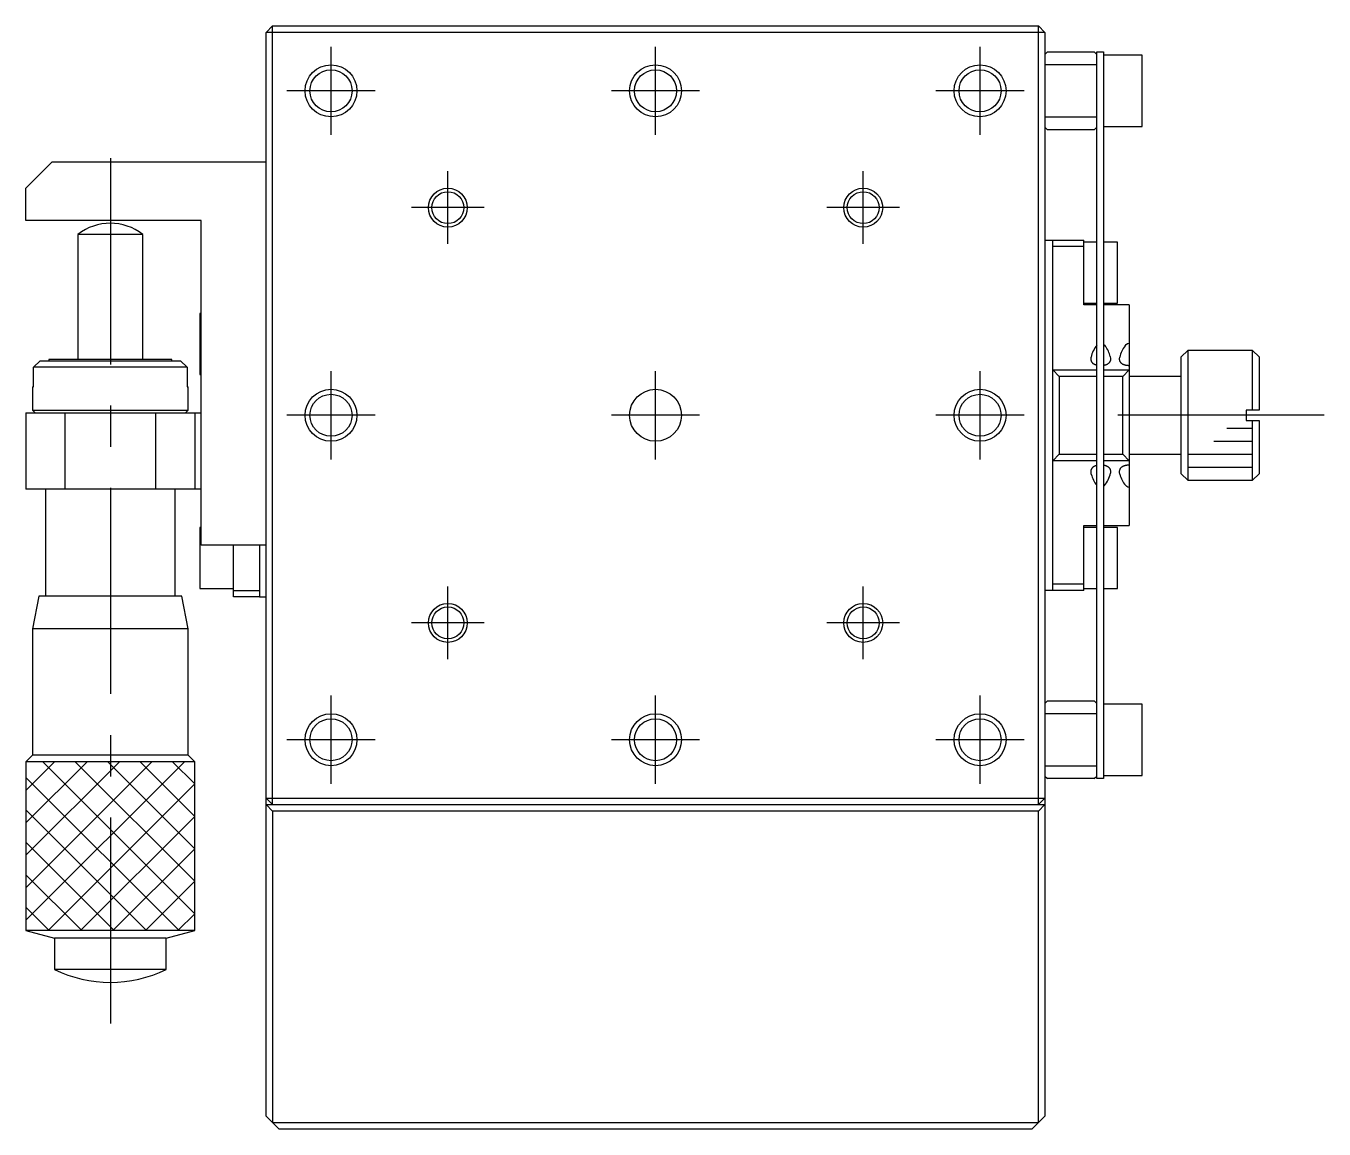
# Model space of a CAD drawing. Extents: x 0 to 346, y -8 to 238.
# Drawn here: x 70.5 to 170.5, y 81.4 to 166.4 of the extents above; entities that cross this region are included whole.
import ezdxf

# ---------------------------------------------------------------- set-up
doc = ezdxf.new("R2010")
doc.units = 0
doc.header["$LTSCALE"] = 0.5
doc.linetypes.add('CENTER', pattern=[50.8, 31.75, -6.35, 6.35, -6.35])
for name, color, linetype in [('MSM_CENTER', 1, 'CENTER'), ('MSM_CONTINUOUS', 7, 'CONTINUOUS'), ('MSM_NARROW', 5, 'CONTINUOUS')]:
    doc.layers.add(name, color=color, linetype=linetype)

msp = doc.modelspace()

# ---------------------------------------------------------------- linework, layer by layer
at = {"layer": 'MSM_CENTER'}
for p, q in [((94, 158.005071), (94, 164.805071)), ((119, 158.005071), (119, 164.805071)), ((144, 158.005071), (144, 164.805071)), ((97.4, 161.405071), (90.6, 161.405071)), ((122.4, 161.405071), (115.6, 161.405071)), ((147.4, 161.405071), (140.6, 161.405071)), ((77, 156.205063), (77, 87.705064)), ((103, 149.605071), (103, 155.205071)), ((135, 149.605071), (135, 155.205071)), ((105.8, 152.405071), (100.2, 152.405071)), ((137.8, 152.405071), (132.2, 152.405071)), ((94, 133.005071), (94, 139.805071)), ((119, 133.005071), (119, 139.805071)), ((144, 133.005071), (144, 139.805071)), ((97.4, 136.405071), (90.6, 136.405071)), ((122.4, 136.405071), (115.6, 136.405071)), ((147.4, 136.405071), (140.6, 136.405071)), ((170.5, 136.405071), (153.5, 136.405071)), ((103, 117.605071), (103, 123.205071)), ((135, 117.605071), (135, 123.205071)), ((105.8, 120.405071), (100.2, 120.405071)), ((137.8, 120.405071), (132.2, 120.405071)), ((94, 108.005071), (94, 114.805071)), ((119, 108.005071), (119, 114.805071)), ((144, 108.005071), (144, 114.805071)), ((97.4, 111.405071), (90.6, 111.405071)), ((122.4, 111.405071), (115.6, 111.405071)), ((147.4, 111.405071), (140.6, 111.405071))]:
    msp.add_line(p, q, dxfattribs=at)
at = {"layer": 'MSM_CONTINUOUS'}
for p, q in [((89, 165.905071), (89.5, 166.405071)), ((89.5, 106.405071), (89.5, 166.405071)), ((89.5, 166.405071), (148.5, 166.405071)), ((148.5, 106.405071), (148.5, 166.405071)), ((149, 165.905071), (148.5, 166.405071)), ((149, 165.905071), (89, 165.905071)), ((89, 82.405071), (89, 165.905071)), ((149, 165.905071), (149, 82.405071)), ((149, 164.205071), (149.2, 164.405071)), ((149.2, 164.405071), (152.8, 164.405071)), ((153, 164.205071), (152.8, 164.405071)), ((153, 108.405071), (153, 164.405071)), ((153, 164.405071), (153.5, 164.405071)), ((153.5, 164.405071), (153.5, 108.405071)), ((156.5, 164.155071), (153.5, 164.155071)), ((156.5, 158.655071), (156.5, 164.155071)), ((153, 163.405071), (149, 163.405071)), ((149, 159.405071), (153, 159.405071)), ((149.2, 158.405071), (149, 158.605071)), ((152.8, 158.405071), (149.2, 158.405071)), ((152.8, 158.405071), (153, 158.605071)), ((153.5, 158.655071), (156.5, 158.655071)), ((72.5, 155.905071), (70.5, 153.905071)), ((89, 155.905071), (72.5, 155.905071)), ((70.5, 151.405071), (70.5, 153.905071)), ((84, 151.405071), (70.5, 151.405071)), ((84, 126.405071), (84, 151.405071)), ((79.499996, 150.327562), (74.500004, 150.327562)), ((74.500004, 150.327562), (74.500004, 140.705071)), ((79.499996, 140.705071), (79.499996, 150.327562)), ((149, 149.905071), (152, 149.905071)), ((149.6, 122.905071), (149.6, 149.905071)), ((152, 149.405071), (149.6, 149.405071)), ((152, 144.905071), (152, 149.905071)), ((153, 149.755071), (152, 149.755071)), ((154.6, 149.755071), (153.5, 149.755071)), ((154.6, 145.055071), (154.6, 149.755071)), ((153.500001, 146.405071), (153.500001, 139.905071)), ((152, 145.055071), (153, 145.055071)), ((153.500001, 145.055071), (154.6, 145.055071)), ((83.9, 144.255071), (83.9, 139.555071)), ((84, 144.255071), (83.9, 144.255071)), ((153, 144.905071), (152, 144.905071)), ((155.5, 144.905071), (153.500001, 144.905071)), ((155.5, 144.905071), (155.5, 127.905071)), ((153.500059, 141.889365), (153.579169, 141.817979)), ((153.579169, 141.817979), (153.649205, 141.738145)), ((155.16943, 141.760842), (155.25828, 141.85436)), ((155.25828, 141.85436), (155.350822, 141.923901)), ((155.350822, 141.923901), (155.450687, 141.963391)), ((155.450687, 141.963391), (155.5, 141.968321)), ((160, 141.405071), (159.5, 140.905071)), ((160, 141.405071), (160, 131.405071)), ((165, 141.405071), (160, 141.405071)), ((165, 136.805071), (165, 141.405071)), ((165.5, 140.905071), (165, 141.405071)), ((71.08392, 140.105071), (71.591673, 140.605071)), ((82.91608, 140.105071), (71.08392, 140.105071)), ((71.08392, 138.605071), (71.08392, 140.105071)), ((71.591673, 140.605071), (82.408327, 140.605071)), ((81.75, 140.705071), (72.25, 140.705071)), ((72.25, 140.705071), (72.25, 140.605071)), ((81.75, 140.605071), (81.75, 140.705071)), ((82.408327, 140.605071), (82.91608, 140.105071)), ((82.91608, 140.105071), (82.91608, 138.605071)), ((152.55, 140.762677), (152.558584, 140.879733)), ((152.550721, 140.730903), (152.55, 140.762677)), ((152.553309, 140.695861), (152.550721, 140.730903)), ((152.557868, 140.661558), (152.553309, 140.695861)), ((152.564423, 140.628374), (152.557868, 140.661558)), ((152.573098, 140.59604), (152.564423, 140.628374)), ((152.582695, 140.567995), (152.573098, 140.59604)), ((152.594118, 140.540714), (152.582695, 140.567995)), ((152.607414, 140.514274), (152.594118, 140.540714)), ((152.622449, 140.489029), (152.607414, 140.514274)), ((152.639425, 140.464677), (152.622449, 140.489029)), ((152.65836, 140.441297), (152.639425, 140.464677)), ((152.67782, 140.42041), (152.65836, 140.441297)), ((152.699042, 140.400424), (152.67782, 140.42041)), ((152.722004, 140.381403), (152.699042, 140.400424)), ((152.740092, 140.367987), (152.722004, 140.381403)), ((152.759143, 140.355113), (152.740092, 140.367987)), ((152.779129, 140.342804), (152.759143, 140.355113)), ((152.80002, 140.33108), (152.779129, 140.342804)), ((152.815357, 140.323136), (152.80002, 140.33108)), ((152.83114, 140.31549), (152.815357, 140.323136)), ((152.851661, 140.306278), (152.83114, 140.31549)), ((152.872862, 140.297547), (152.851661, 140.306278)), ((152.894707, 140.289307), (152.872862, 140.297547)), ((152.916824, 140.281679), (152.894707, 140.289307)), ((152.93953, 140.274529), (152.916824, 140.281679)), ((152.962779, 140.267866), (152.93953, 140.274529)), ((152.981239, 140.263017), (152.962779, 140.267866)), ((153, 140.258465), (152.981239, 140.263017)), ((153.518779, 140.242672), (153.5, 140.239844)), ((153.537371, 140.245763), (153.518779, 140.242672)), ((153.555701, 140.249104), (153.537371, 140.245763)), ((153.573817, 140.252706), (153.555701, 140.249104)), ((153.595247, 140.257369), (153.573817, 140.252706)), ((153.616325, 140.262405), (153.595247, 140.257369)), ((153.64231, 140.269271), (153.616325, 140.262405)), ((153.667671, 140.276725), (153.64231, 140.269271)), ((153.692346, 140.284758), (153.667671, 140.276725)), ((153.715886, 140.293212), (153.692346, 140.284758)), ((153.738717, 140.302222), (153.715886, 140.293212)), ((153.760794, 140.311775), (153.738717, 140.302222)), ((153.77743, 140.319579), (153.760794, 140.311775)), ((153.79359, 140.327706), (153.77743, 140.319579)), ((153.809724, 140.336411), (153.79359, 140.327706)), ((153.825334, 140.345452), (153.809724, 140.336411)), ((153.844263, 140.357325), (153.825334, 140.345452)), ((153.862339, 140.369718), (153.844263, 140.357325)), ((153.879542, 140.382609), (153.862339, 140.369718)), ((153.895651, 140.395807), (153.879542, 140.382609)), ((153.910913, 140.409475), (153.895651, 140.395807)), ((153.925318, 140.423592), (153.910913, 140.409475)), ((153.935959, 140.434907), (153.925318, 140.423592)), ((153.946085, 140.446484), (153.935959, 140.434907)), ((153.963094, 140.468058), (153.946085, 140.446484)), ((153.978454, 140.49043), (153.963094, 140.468058)), ((153.992865, 140.514786), (153.978454, 140.49043)), ((154.005526, 140.539937), (153.992865, 140.514786)), ((154.018106, 140.57012), (154.005526, 140.539937)), ((154.028465, 140.601249), (154.018106, 140.57012)), ((154.037343, 140.636273), (154.028465, 140.601249)), ((154.034243, 140.924084), (154.049871, 140.776357)), ((154.041443, 140.65747), (154.037343, 140.636273)), ((154.044714, 140.67899), (154.041443, 140.65747)), ((154.048041, 140.710855), (154.044714, 140.67899)), ((154.049736, 140.743333), (154.048041, 140.710855)), ((154.05, 140.762705), (154.049736, 140.743333)), ((154.049871, 140.776357), (154.05, 140.762705)), ((154.75, 140.76271), (154.75981, 140.888248)), ((154.750053, 140.753943), (154.75, 140.76271)), ((154.751213, 140.721662), (154.750053, 140.753943)), ((154.753927, 140.69011), (154.751213, 140.721662)), ((154.758267, 140.659169), (154.753927, 140.69011)), ((154.764234, 140.629189), (154.758267, 140.659169)), ((154.771933, 140.599903), (154.764234, 140.629189)), ((154.781322, 140.57166), (154.771933, 140.599903)), ((154.792535, 140.544193), (154.781322, 140.57166)), ((154.805552, 140.517709), (154.792535, 140.544193)), ((154.819441, 140.493761), (154.805552, 140.517709)), ((154.835041, 140.470612), (154.819441, 140.493761)), ((154.8531, 140.447455), (154.835041, 140.470612)), ((154.873073, 140.425252), (154.8531, 140.447455)), ((154.893751, 140.405166), (154.873073, 140.425252)), ((154.916165, 140.386013), (154.893751, 140.405166)), ((154.939848, 140.368158), (154.916165, 140.386013)), ((154.965183, 140.351267), (154.939848, 140.368158)), ((154.986882, 140.338325), (154.965183, 140.351267)), ((155.009637, 140.326039), (154.986882, 140.338325)), ((155.033402, 140.314435), (155.009637, 140.326039)), ((155.053774, 140.305373), (155.033402, 140.314435)), ((155.074803, 140.296784), (155.053774, 140.305373)), ((155.095486, 140.289027), (155.074803, 140.296784)), ((155.116733, 140.281709), (155.095486, 140.289027)), ((155.138507, 140.274836), (155.116733, 140.281709)), ((155.160009, 140.268627), (155.138507, 140.274836)), ((155.181969, 140.262834), (155.160009, 140.268627)), ((155.204346, 140.257462), (155.181969, 140.262834)), ((155.22739, 140.252457), (155.204346, 140.257462)), ((155.25082, 140.247882), (155.22739, 140.252457)), ((155.274591, 140.243741), (155.25082, 140.247882)), ((155.299316, 140.239942), (155.274591, 140.243741)), ((155.324348, 140.236598), (155.299316, 140.239942)), ((155.349634, 140.233713), (155.324348, 140.236598)), ((155.374231, 140.231363), (155.349634, 140.233713)), ((155.399013, 140.229438), (155.374231, 140.231363)), ((155.423928, 140.227937), (155.399013, 140.229438)), ((155.449221, 140.226853), (155.423928, 140.227937)), ((155.474597, 140.226202), (155.449221, 140.226853)), ((155.5, 140.225985), (155.474597, 140.226202)), ((159.5, 131.905071), (159.5, 140.905071)), ((165.5, 140.905071), (165.5, 136.805071)), ((83.9, 139.555071), (84, 139.555071)), ((149.6, 139.905071), (150.1, 139.405071)), ((149.6, 139.905071), (153, 139.905071)), ((153, 139.405071), (150.1, 139.405071)), ((150.1, 139.405071), (150.1, 133.405071)), ((153.5, 139.905071), (155.5, 139.905071)), ((155, 139.405071), (153.5, 139.405071)), ((155, 139.405071), (155.5, 139.905071)), ((155, 133.405071), (155, 139.405071)), ((159.5, 139.405071), (155.5, 139.405071)), ((71, 138.605071), (71.08392, 138.605071)), ((71, 138.605071), (71, 136.805071)), ((82.91608, 138.605071), (83, 138.605071)), ((83, 136.805071), (83, 138.605071)), ((70.5, 136.605071), (84, 136.605071)), ((70.5, 136.605071), (70.5, 130.705071)), ((71, 136.805071), (83, 136.805071)), ((71, 136.805071), (71.2, 136.605071)), ((73.5, 136.605071), (73.5, 130.705071)), ((80.5, 130.705071), (80.5, 136.605071)), ((82.8, 136.605071), (83, 136.805071)), ((83.5, 136.605071), (83.5, 130.705071)), ((165.5, 136.805071), (164.5, 136.805071)), ((164.5, 136.805071), (164.5, 136.005071)), ((164.5, 136.005071), (165.5, 136.005071)), ((165, 131.405071), (165, 136.005071)), ((165.5, 136.005071), (165.5, 131.905071)), ((150.1, 133.405071), (149.6, 132.905071)), ((150.1, 133.405071), (153, 133.405071)), ((153.5, 133.405071), (155, 133.405071)), ((155.5, 132.905071), (155, 133.405071)), ((155.5, 133.405071), (159.5, 133.405071)), ((153, 132.905071), (149.6, 132.905071)), ((152.55, 132.04748), (152.550003, 132.04953)), ((152.551194, 132.005191), (152.55, 132.04748)), ((152.550003, 132.04953), (152.551346, 132.090595)), ((152.569346, 131.867345), (152.551194, 132.005191)), ((152.551346, 132.090595), (152.555235, 132.130752)), ((152.555235, 132.130752), (152.561812, 132.169861)), ((152.561812, 132.169861), (152.568791, 132.199151)), ((152.568791, 132.199151), (152.577521, 132.227757)), ((152.577521, 132.227757), (152.588057, 132.255602)), ((152.588057, 132.255602), (152.600454, 132.282611)), ((152.600454, 132.282611), (152.615504, 132.309952)), ((152.615504, 132.309952), (152.632734, 132.336306)), ((152.632734, 132.336306), (152.652173, 132.361577)), ((152.652173, 132.361577), (152.668687, 132.380269)), ((152.668687, 132.380269), (152.686571, 132.398283)), ((152.686571, 132.398283), (152.70581, 132.415577)), ((152.70581, 132.415577), (152.726389, 132.432108)), ((152.726389, 132.432108), (152.747778, 132.447491)), ((152.747778, 132.447491), (152.770465, 132.462136)), ((152.770465, 132.462136), (152.794403, 132.476011)), ((152.794403, 132.476011), (152.819541, 132.489082)), ((152.819541, 132.489082), (152.846931, 132.501804)), ((152.846931, 132.501804), (152.875598, 132.513659)), ((152.875598, 132.513659), (152.905445, 132.524619)), ((152.905445, 132.524619), (152.936374, 132.534658)), ((152.936374, 132.534658), (152.96772, 132.54361)), ((152.96772, 132.54361), (153, 132.551676)), ((155.5, 132.905071), (153.5, 132.905071)), ((153.5, 132.570298), (153.528027, 132.565967)), ((153.500001, 132.905071), (153.500001, 126.405071)), ((153.528027, 132.565967), (153.555646, 132.561045)), ((153.555646, 132.561045), (153.582783, 132.555537)), ((153.582783, 132.555537), (153.609364, 132.54945)), ((153.609364, 132.54945), (153.636158, 132.542563)), ((153.636158, 132.542563), (153.662319, 132.535052)), ((153.662319, 132.535052), (153.687781, 132.526929)), ((153.687781, 132.526929), (153.712478, 132.518204)), ((153.712478, 132.518204), (153.735677, 132.509167)), ((153.735677, 132.509167), (153.758134, 132.499561)), ((153.758134, 132.499561), (153.779805, 132.489401)), ((153.779805, 132.489401), (153.800649, 132.478702)), ((153.800649, 132.478702), (153.827814, 132.46319)), ((153.827814, 132.46319), (153.853405, 132.446683)), ((153.853405, 132.446683), (153.87736, 132.429233)), ((153.87736, 132.429233), (153.900589, 132.410024)), ((153.900589, 132.410024), (153.922064, 132.38979)), ((153.922064, 132.38979), (153.941779, 132.368598)), ((153.941779, 132.368598), (153.959731, 132.346513)), ((153.959731, 132.346513), (153.975916, 132.323601)), ((153.975916, 132.323601), (153.99033, 132.299927)), ((153.99033, 132.299927), (154.00377, 132.273948)), ((154.00377, 132.273948), (154.015376, 132.247126)), ((154.015376, 132.247126), (154.025196, 132.219537)), ((154.025196, 132.219537), (154.033279, 132.191254)), ((154.033279, 132.191254), (154.041663, 132.151374)), ((154.041663, 132.151374), (154.047083, 132.110313)), ((154.05, 132.04739), (154.042275, 131.936704)), ((154.047083, 132.110313), (154.049696, 132.068233)), ((154.049696, 132.068233), (154.05, 132.04739)), ((154.75, 132.047469), (154.751044, 132.085302)), ((154.751569, 131.998851), (154.75, 132.047469)), ((154.751044, 132.085302), (154.754591, 132.125358)), ((154.754591, 132.125358), (154.760781, 132.164465)), ((154.760781, 132.164465), (154.769745, 132.202471)), ((154.769745, 132.202471), (154.781617, 132.239227)), ((154.781617, 132.239227), (154.796527, 132.274582)), ((154.796527, 132.274582), (154.811141, 132.302511)), ((154.811141, 132.302511), (154.827969, 132.329447)), ((154.827969, 132.329447), (154.847045, 132.355292)), ((154.847045, 132.355292), (154.86331, 132.37442)), ((154.86331, 132.37442), (154.880974, 132.392864)), ((154.880974, 132.392864), (154.900023, 132.41058)), ((154.900023, 132.41058), (154.920445, 132.427522)), ((154.920445, 132.427522), (154.941712, 132.443293)), ((154.941712, 132.443293), (154.964311, 132.458317)), ((154.964311, 132.458317), (154.988195, 132.472556)), ((154.988195, 132.472556), (155.013316, 132.485977)), ((155.013316, 132.485977), (155.040743, 132.499055)), ((155.040743, 132.499055), (155.06949, 132.511247)), ((155.06949, 132.511247), (155.099458, 132.522526)), ((155.099458, 132.522526), (155.130548, 132.532863)), ((155.130548, 132.532863), (155.157063, 132.540694)), ((155.157063, 132.540694), (155.184303, 132.54789)), ((155.184303, 132.54789), (155.212192, 132.55444)), ((155.212192, 132.55444), (155.24065, 132.560336)), ((155.24065, 132.560336), (155.270671, 132.56575)), ((155.270671, 132.56575), (155.301245, 132.570472)), ((155.301245, 132.570472), (155.33227, 132.574498)), ((155.33227, 132.574498), (155.363642, 132.577821)), ((155.363642, 132.577821), (155.397397, 132.58059)), ((155.397397, 132.58059), (155.431464, 132.58257)), ((155.431464, 132.58257), (155.465709, 132.583759)), ((155.465709, 132.583759), (155.5, 132.584156)), ((154.771476, 131.856942), (154.751569, 131.998851)), ((155.297867, 130.922379), (155.20619, 131.007248)), ((159.5, 131.905071), (160, 131.405071)), ((160, 131.405071), (165, 131.405071)), ((165, 131.405071), (165.5, 131.905071)), ((84, 130.705071), (70.5, 130.705071)), ((72, 130.705071), (72, 122.455071)), ((82, 122.455071), (82, 130.705071)), ((153.51069, 130.928957), (153.500095, 130.920803)), ((153.586138, 130.999366), (153.51069, 130.928957)), ((155.386628, 130.867642), (155.297867, 130.922379)), ((155.5, 130.84182), (155.386628, 130.867642)), ((83.9, 127.755071), (83.9, 123.055071)), ((84, 127.755071), (83.9, 127.755071)), ((152, 127.905071), (153, 127.905071)), ((152, 122.905071), (152, 127.905071)), ((153, 127.755071), (152, 127.755071)), ((153.500001, 127.905071), (155.5, 127.905071)), ((154.6, 127.755071), (153.500001, 127.755071)), ((154.6, 123.055071), (154.6, 127.755071)), ((89, 126.405071), (84, 126.405071)), ((86.5, 122.405071), (86.5, 126.405071)), ((88.5, 126.405071), (88.5, 122.405069)), ((83.9, 123.055071), (86.5, 123.055071)), ((149.6, 123.405071), (152, 123.405071)), ((152, 123.055071), (153, 123.055071)), ((153.5, 123.055071), (154.6, 123.055071)), ((71.500003, 122.455071), (71.000004, 119.955072)), ((82.499997, 122.455071), (71.500003, 122.455071)), ((82.999996, 119.955072), (82.499997, 122.455071)), ((86.5, 122.905071), (88.5, 122.905071)), ((88.5, 122.405069), (86.5, 122.405071)), ((88.5, 122.405069), (89, 122.405069)), ((152, 122.905071), (149, 122.905071)), ((82.999996, 119.955072), (71.000004, 119.955072)), ((71.000004, 119.955072), (71.000004, 110.205067)), ((82.999996, 110.205067), (82.999996, 119.955072)), ((149.2, 114.405071), (149, 114.205071)), ((149.2, 114.405071), (152.8, 114.405071)), ((153, 114.205071), (152.8, 114.405071)), ((156.5, 114.155071), (153.5, 114.155071)), ((156.5, 108.655071), (156.5, 114.155071)), ((153, 113.405071), (149, 113.405071)), ((71.000004, 110.205067), (70.500001, 109.705065)), ((82.999996, 110.205067), (71.000004, 110.205067)), ((83.499999, 109.705065), (82.999996, 110.205067)), ((83.499999, 109.705065), (70.500001, 109.705065)), ((70.500001, 109.705065), (70.500001, 96.705064)), ((83.499999, 96.705064), (83.499999, 109.705065)), ((149, 109.405071), (153, 109.405071)), ((149, 108.605071), (149.2, 108.405071)), ((152.8, 108.405071), (149.2, 108.405071)), ((152.8, 108.405071), (153, 108.605071)), ((153.5, 108.405071), (153, 108.405071)), ((153.5, 108.655071), (156.5, 108.655071)), ((89, 106.905071), (149, 106.905071)), ((89, 106.905071), (89.5, 106.405071)), ((89, 106.405071), (89.5, 105.905071)), ((89, 106.405071), (149, 106.405071)), ((148.5, 106.405071), (149, 106.905071)), ((148.5, 105.905071), (149, 106.405071)), ((148.5, 105.905071), (89.5, 105.905071)), ((89.5, 105.905071), (89.5, 81.905071)), ((148.5, 81.905071), (148.5, 105.905071)), ((70.500001, 96.705064), (72.7, 96.115576)), ((83.499999, 96.705064), (70.500001, 96.705064)), ((81.3, 96.115576), (72.7, 96.115576)), ((72.7, 96.115576), (72.7, 93.705065)), ((81.3, 96.115576), (83.499999, 96.705064)), ((81.3, 93.705065), (81.3, 96.115576)), ((81.3, 93.705065), (72.7, 93.705065)), ((89, 82.405071), (90, 81.405071)), ((149, 82.405071), (148, 81.405071)), ((89.5, 81.905071), (148.5, 81.905071)), ((148, 81.405071), (90, 81.405071))]:
    msp.add_line(p, q, dxfattribs=at)
for centre, radius in [((94, 161.405071), 1.621), ((119, 161.405071), 1.621), ((144, 161.405071), 1.621), ((103, 152.405071), 1.2295), ((135, 152.405071), 1.2295), ((94, 136.405071), 1.621), ((119, 136.405071), 2), ((144, 136.405071), 1.621), ((103, 120.405071), 1.2295), ((135, 120.405071), 1.2295), ((94, 111.405071), 1.621), ((119, 111.405071), 1.621), ((144, 111.405071), 1.621)]:
    msp.add_circle(centre, radius, dxfattribs=at)
for centre, radius, start, end in [((76.999997, 147.205066), 3.999997, 51.317795, 128.682173), ((154.504793, 140.506337), 1.981705, 139.41477685, 169.13933097), ((152.024451, 140.471573), 2.060104, 12.68873358, 37.93808641), ((156.700035, 140.509893), 1.976772, 140.74119242, 168.96546334), ((154.554057, 132.334165), 2.038872, 193.23584149, 220.34685472), ((152.098581, 132.30291), 1.977891, 318.77195887, 349.33013206), ((156.753385, 132.334862), 2.038718, 193.55753505, 220.63216304), ((76.999998, 102.450065), 9.745001, 243.816215, 296.183798)]:
    msp.add_arc(centre, radius, start, end, dxfattribs=at)
at = {"layer": 'MSM_NARROW'}
for p, q in [((163, 135.405071), (165, 135.405071)), ((162, 134.405071), (165, 134.405071)), ((160, 133.405071), (165, 133.405071)), ((160, 132.405071), (165, 132.405071)), ((70.500001, 107.500001), (72.705065, 109.705065)), ((70.500001, 105.000001), (75.205065, 109.705065)), ((70.500001, 102.500001), (77.705065, 109.705065)), ((70.500001, 100.000001), (80.205065, 109.705065)), ((70.500001, 97.500001), (82.705065, 109.705065)), ((71.794935, 109.705065), (83.499999, 98.000001)), ((74.294935, 109.705065), (83.499999, 100.500001)), ((76.794935, 109.705065), (83.499999, 103.000001)), ((79.294935, 109.705065), (83.499999, 105.500001)), ((81.794935, 109.705065), (83.499999, 108.000001)), ((70.500001, 108.499999), (82.294936, 96.705064)), ((72.205064, 96.705064), (83.499999, 107.999999)), ((70.500001, 105.999999), (79.794936, 96.705064)), ((74.705064, 96.705064), (83.499999, 105.499999)), ((70.500001, 103.499999), (77.294936, 96.705064)), ((77.205064, 96.705064), (83.499999, 102.999999)), ((70.500001, 100.999999), (74.794936, 96.705064)), ((79.705064, 96.705064), (83.499999, 100.499999)), ((70.500001, 98.499999), (72.294936, 96.705064)), ((82.205064, 96.705064), (83.499999, 97.999999))]:
    msp.add_line(p, q, dxfattribs=at)
for centre, radius in [((94, 161.405071), 2), ((119, 161.405071), 2), ((144, 161.405071), 2), ((103, 152.405071), 1.5), ((135, 152.405071), 1.5), ((94, 136.405071), 2), ((144, 136.405071), 2), ((103, 120.405071), 1.5), ((135, 120.405071), 1.5), ((94, 111.405071), 2), ((119, 111.405071), 2), ((144, 111.405071), 2)]:
    msp.add_circle(centre, radius, dxfattribs=at)

doc.saveas('drawing.dxf')
